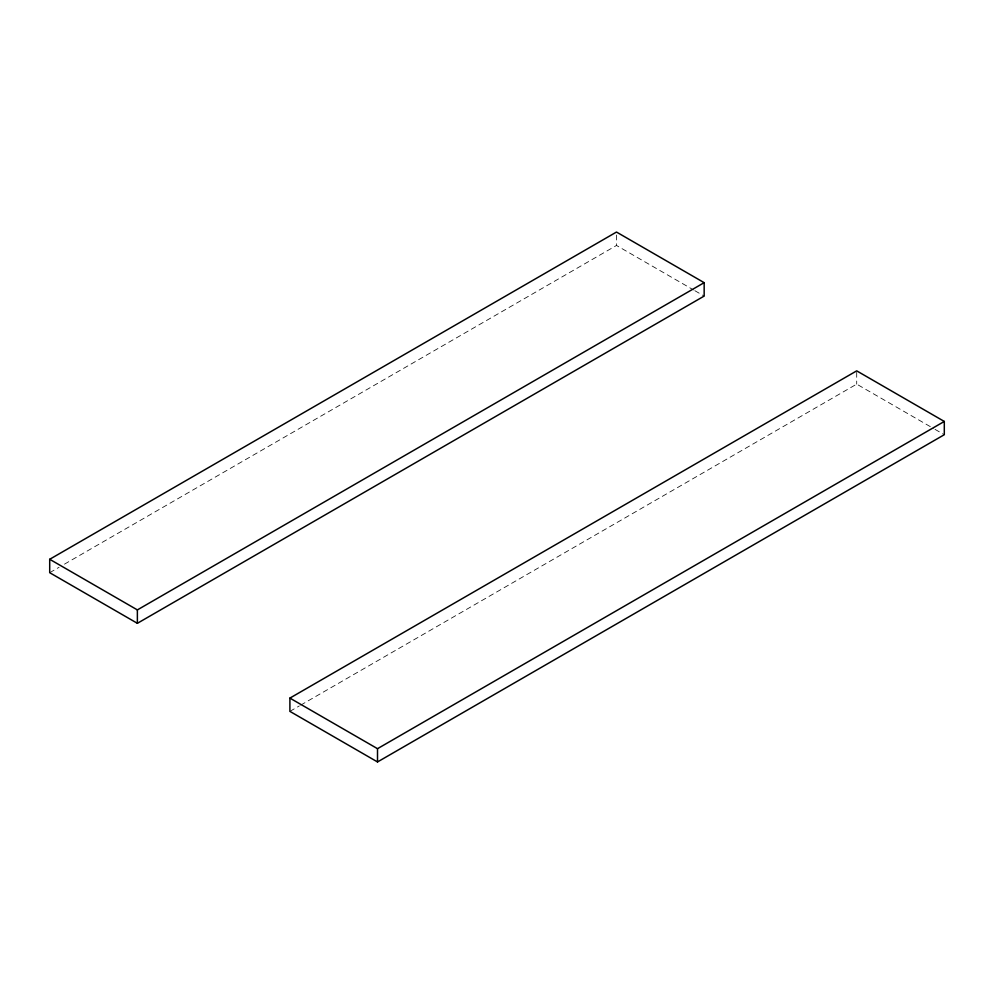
<?xml version="1.0" encoding="UTF-8"?>
<svg xmlns="http://www.w3.org/2000/svg" width="994" height="994" viewBox="0 0 994 994"><rect width="100%" height="100%" fill="white"/><g stroke="black" fill="none" stroke-linecap="round" stroke-linejoin="round"><path stroke-width="0.75" stroke-dasharray="4.97 3.73" d="M49.7 572.693L59.106 567.263M64.473 564.157L616.491 245.456L693.539 289.937M289.9 711.369L299.306 705.939M300.648 705.168L856.704 384.131L933.677 428.576M694.868 290.708L704.162 296.075M935.006 429.346L944.3 434.713M856.704 372.34L856.704 384.131M616.491 235.031L616.491 245.456"/><path stroke-width="1.49" d="M49.7 559.287L616.491 232.049L704.162 282.669L704.162 296.075L137.371 623.313L49.7 572.693L49.7 559.287L137.371 609.906L704.162 282.669M289.9 698.099L856.704 370.861L944.3 421.444L944.3 434.713L377.509 761.951L289.9 711.369L289.9 698.099L377.509 748.681L944.3 421.444M377.509 748.681L377.509 761.951M137.371 609.906L137.371 623.313"/></g></svg>
